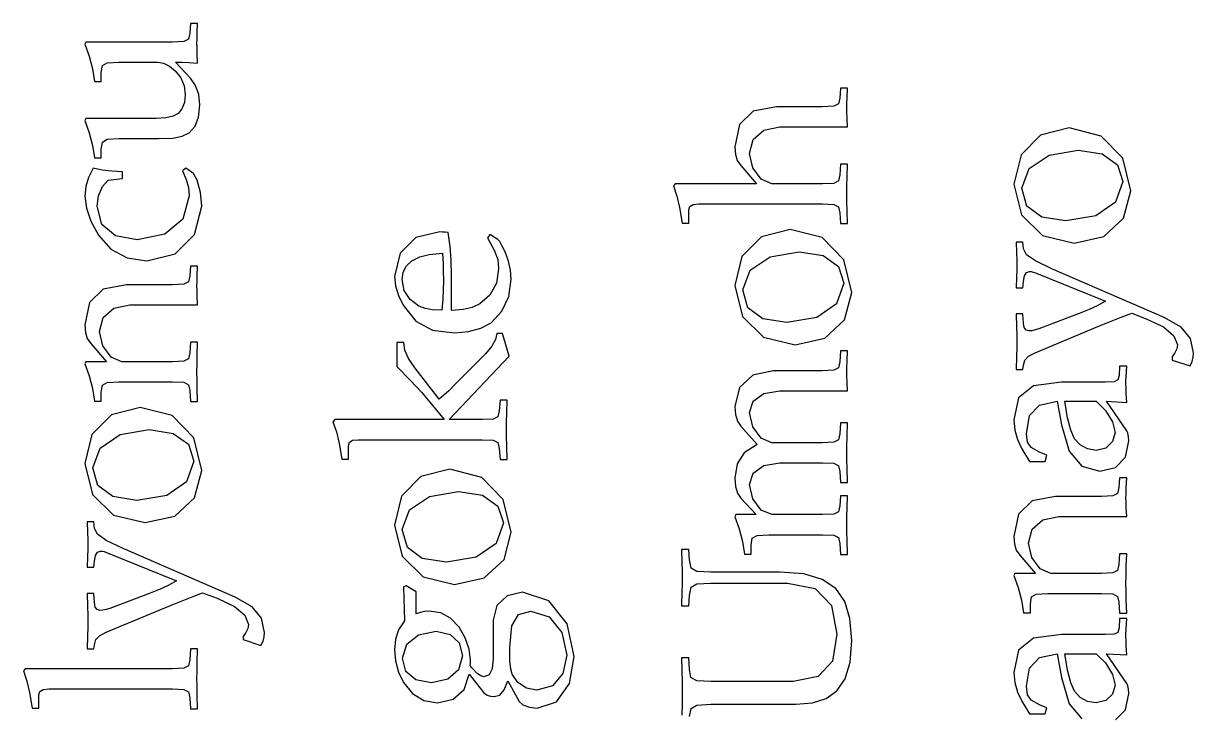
# Model space of a CAD drawing. Header units: metres. Extents: x -108.8 to -17.6, y -35.7 to 35.8.
# Drawn here: x -58.44 to -17.64, y 11.73 to 35.83 of the extents above; entities that cross this region are included whole.
import ezdxf

# ---------------------------------------------------------------- set-up
doc = ezdxf.new("R2010")
doc.units = ezdxf.units.M

msp = doc.modelspace()

# ---------------------------------------------------------------- linework, layer by layer
for p, q in [((-52.6156, 35.8312), (-52.6407, 35.4895)), ((-52.3656, 35.8312), (-52.6156, 35.8312)), ((-52.3795, 35.4945), (-52.3656, 35.8312)), ((-56.2656, 35.1812), (-56.299, 35.1062)), ((-56.299, 35.1062), (-56.1437, 34.684)), ((-53.2406, 35.1812), (-56.2656, 35.1812)), ((-52.8499, 35.1963), (-53.2406, 35.1812)), ((-52.6869, 35.28), (-52.8499, 35.1963)), ((-52.6407, 35.4895), (-52.6869, 35.28)), ((-52.3906, 35.1395), (-52.3878, 35.2818)), ((-52.3878, 34.9954), (-52.3906, 35.1395)), ((-52.3878, 35.2818), (-52.3795, 35.4945)), ((-56.1437, 34.684), (-56.0292, 34.2451)), ((-52.3795, 34.7864), (-52.3878, 34.9954)), ((-52.3656, 34.4479), (-52.3795, 34.7864)), ((-55.724, 34.1145), (-55.6885, 34.3596)), ((-55.6885, 34.3596), (-55.5233, 34.4584)), ((-55.5233, 34.4584), (-55.1156, 34.4812)), ((-55.1156, 34.4812), (-53.7573, 34.4812)), ((-53.7573, 34.4812), (-53.5607, 34.4438)), ((-53.5607, 34.4438), (-53.3511, 34.338)), ((-53.3511, 34.338), (-53.149, 34.1729)), ((-52.6156, 33.9229), (-53.1323, 34.4812)), ((-53.1323, 34.4812), (-52.9039, 34.4781)), ((-52.9039, 34.4781), (-52.6718, 34.4676)), ((-52.6718, 34.4676), (-52.3656, 34.4479)), ((-56.0292, 34.2451), (-55.9573, 33.8062)), ((-55.724, 33.8062), (-55.724, 34.1145)), ((-53.149, 34.1729), (-52.9545, 33.9275)), ((-52.9545, 33.9275), (-52.8379, 33.6543)), ((-52.4388, 33.6624), (-52.6156, 33.9229)), ((-55.9573, 33.8062), (-55.724, 33.8062)), ((-52.8379, 33.6543), (-52.799, 33.3479)), ((-52.3286, 33.35), (-52.4388, 33.6624)), ((-29.9525, 33.5713), (-29.9775, 33.2296)), ((-29.7025, 33.5713), (-29.9525, 33.5713)), ((-29.7164, 33.2346), (-29.7025, 33.5713)), ((-52.8286, 33.0772), (-52.9138, 32.8546)), ((-52.799, 33.3479), (-52.8286, 33.0772)), ((-52.2906, 32.9895), (-52.3286, 33.35)), ((-29.9775, 33.2296), (-30.0238, 33.0219)), ((-29.7247, 33.0219), (-29.7164, 33.2346)), ((-53.049, 32.6895), (-53.2233, 32.5923)), ((-52.9138, 32.8546), (-53.049, 32.6895)), ((-52.3323, 32.5664), (-52.2906, 32.9895)), ((-32.9951, 32.7679), (-33.4766, 32.3052)), ((-32.1858, 32.9213), (-32.9951, 32.7679)), ((-30.5775, 32.9213), (-32.1858, 32.9213)), ((-30.1868, 32.9401), (-30.5775, 32.9213)), ((-30.0238, 33.0219), (-30.1868, 32.9401)), ((-29.7275, 32.8796), (-29.7247, 33.0219)), ((-29.7247, 32.7312), (-29.7275, 32.8796)), ((-29.7164, 32.5309), (-29.7247, 32.7312)), ((-56.2656, 32.5145), (-56.299, 32.4395)), ((-56.299, 32.4395), (-56.1437, 32.0173)), ((-53.8073, 32.5145), (-56.2656, 32.5145)), ((-53.4774, 32.534), (-53.8073, 32.5145)), ((-53.2233, 32.5923), (-53.4774, 32.534)), ((-52.6656, 32.0145), (-52.4573, 32.2432)), ((-52.4573, 32.2432), (-52.3323, 32.5664)), ((-33.4766, 32.3052), (-33.6358, 31.5296)), ((-29.7025, 32.2213), (-29.7164, 32.5309)), ((-56.1437, 32.0173), (-56.0292, 31.5784)), ((-53.7156, 31.8145), (-53.2304, 31.833)), ((-53.2304, 31.833), (-52.9008, 31.896)), ((-52.9008, 31.896), (-52.6656, 32.0145)), ((-32.9957, 31.7842), (-32.6287, 32.1055)), ((-32.6287, 32.1055), (-32.0692, 32.2213)), ((-32.0692, 32.2213), (-29.7025, 32.2213)), ((-22.9781, 31.9346), (-23.6571, 31.2455)), ((-21.9731, 32.1887), (-22.9781, 31.9346)), ((-20.8623, 31.9035), (-21.9731, 32.1887)), ((-20.1089, 31.1294), (-20.8623, 31.9035)), ((-56.0292, 31.5784), (-55.9573, 31.1395)), ((-55.724, 31.4479), (-55.6885, 31.6929)), ((-55.724, 31.1395), (-55.724, 31.4479)), ((-55.6885, 31.6929), (-55.5233, 31.7917)), ((-55.5233, 31.7917), (-55.1156, 31.8145)), ((-55.1156, 31.8145), (-53.7156, 31.8145)), ((-33.6358, 31.5296), (-33.617, 31.2608)), ((-33.1275, 31.2963), (-32.9957, 31.7842)), ((-55.9573, 31.1395), (-55.724, 31.1395)), ((-33.617, 31.2608), (-33.5519, 31.0512)), ((-33.5519, 31.0512), (-33.4275, 30.8713)), ((-33.0077, 30.796), (-33.1275, 31.2963)), ((-23.6571, 31.2455), (-23.9064, 30.2303)), ((-23.3734, 30.7704), (-22.6784, 31.2402)), ((-22.6784, 31.2402), (-21.6648, 31.4137)), ((-21.6648, 31.4137), (-20.8312, 31.2803)), ((-20.8312, 31.2803), (-20.2957, 30.9026)), ((-19.8314, 29.9886), (-20.1089, 31.1294)), ((-56.0073, 30.7772), (-56.1718, 30.4544)), ((-55.6934, 30.7136), (-56.0073, 30.7772)), ((-55.3517, 30.6741), (-55.6934, 30.7136)), ((-54.9823, 30.6606), (-55.3517, 30.6741)), ((-54.9823, 30.4272), (-54.9823, 30.6606)), ((-52.774, 30.7772), (-52.899, 30.6939)), ((-52.899, 30.6939), (-52.7622, 30.393)), ((-52.5073, 30.6022), (-52.774, 30.7772)), ((-52.3783, 30.3655), (-52.5073, 30.6022)), ((-33.4275, 30.8713), (-32.8775, 30.238)), ((-32.7139, 30.3994), (-33.0077, 30.796)), ((-29.9525, 30.9213), (-29.9775, 30.5463)), ((-29.7025, 30.9213), (-29.9525, 30.9213)), ((-29.7164, 30.4756), (-29.7025, 30.9213)), ((-23.6315, 30.0803), (-23.3734, 30.7704)), ((-20.2957, 30.9026), (-20.1065, 30.3137)), ((-56.1718, 30.4544), (-56.2678, 30.1389)), ((-55.6841, 30.1479), (-55.4906, 30.3689)), ((-55.4906, 30.3689), (-54.9823, 30.4272)), ((-52.7622, 30.393), (-52.6829, 30.1087)), ((-52.2696, 29.9306), (-52.3783, 30.3655)), ((-35.7108, 30.238), (-35.7775, 30.163)), ((-32.8775, 30.238), (-35.7108, 30.238)), ((-32.3442, 30.238), (-32.7139, 30.3994)), ((-30.5775, 30.238), (-32.3442, 30.238)), ((-30.1868, 30.2531), (-30.5775, 30.238)), ((-30.0238, 30.3367), (-30.1868, 30.2531)), ((-29.9775, 30.5463), (-30.0238, 30.3367)), ((-29.7247, 30.1559), (-29.7164, 30.4756)), ((-23.9064, 30.2303), (-23.6379, 29.1559)), ((-20.1065, 30.3137), (-20.3577, 29.5964)), ((-56.2678, 30.1389), (-56.299, 29.8106)), ((-56.299, 29.8106), (-56.2462, 29.3859)), ((-55.8656, 29.4522), (-55.8166, 29.8232)), ((-55.8166, 29.8232), (-55.6841, 30.1479)), ((-52.6573, 29.8189), (-52.8838, 29.0102)), ((-52.6829, 30.1087), (-52.6573, 29.8189)), ((-52.224, 29.4606), (-52.2696, 29.9306)), ((-35.7775, 30.163), (-35.6568, 29.8092)), ((-35.6568, 29.8092), (-35.5621, 29.4111)), ((-29.7275, 29.888), (-29.7247, 30.1559)), ((-29.7247, 29.6201), (-29.7275, 29.888)), ((-23.454, 29.4606), (-23.6315, 30.0803)), ((-20.0824, 29.0362), (-19.8314, 29.9886)), ((-56.2462, 29.3859), (-56.0878, 28.9297)), ((-55.703, 28.8164), (-55.8656, 29.4522)), ((-52.4709, 28.4658), (-52.224, 29.4606)), ((-35.5621, 29.4111), (-35.4692, 28.8629)), ((-35.2358, 29.3296), (-35.2028, 29.4503)), ((-35.2028, 29.4503), (-35.0939, 29.5173)), ((-35.0939, 29.5173), (-34.8941, 29.5379)), ((-34.8941, 29.5379), (-30.5775, 29.5379)), ((-30.5775, 29.5379), (-30.1868, 29.5191)), ((-30.1868, 29.5191), (-30.0238, 29.4373)), ((-30.0238, 29.4373), (-29.9775, 29.2296)), ((-29.7164, 29.3003), (-29.7247, 29.6201)), ((-22.9339, 29.0779), (-23.454, 29.4606)), ((-20.3577, 29.5964), (-21.0497, 29.1198)), ((-52.8838, 29.0102), (-53.5141, 28.4775)), ((-35.2358, 28.8629), (-35.2358, 29.3296)), ((-29.9775, 29.2296), (-29.9525, 28.8546)), ((-29.7025, 28.8546), (-29.7164, 29.3003)), ((-23.6379, 29.1559), (-22.9027, 28.4352)), ((-22.0898, 28.947), (-22.9339, 29.0779)), ((-21.0497, 29.1198), (-22.0898, 28.947)), ((-20.7722, 28.4022), (-20.0824, 29.0362)), ((-56.0878, 28.9297), (-55.8239, 28.4439)), ((-55.231, 28.4214), (-55.703, 28.8164)), ((-35.4692, 28.8629), (-35.2358, 28.8629)), ((-31.7025, 28.6446), (-32.7074, 28.3906)), ((-30.5917, 28.3594), (-31.7025, 28.6446)), ((-29.9525, 28.8546), (-29.7025, 28.8546)), ((-55.8239, 28.4439), (-55.3894, 27.9535)), ((-54.4739, 28.2855), (-55.231, 28.4214)), ((-53.5141, 28.4775), (-54.4739, 28.2855)), ((-53.1437, 27.797), (-52.4709, 28.4658)), ((-44.7595, 28.3636), (-45.3089, 27.8226)), ((-43.9231, 28.5584), (-44.7595, 28.3636)), ((-43.829, 28.5559), (-43.9231, 28.5584)), ((-43.7367, 28.5497), (-43.829, 28.5559)), ((-43.6315, 28.5417), (-43.7367, 28.5497)), ((-43.5642, 28.0507), (-43.6315, 28.5417)), ((-42.1814, 28.4667), (-42.2648, 28.3584)), ((-42.2648, 28.3584), (-42.0225, 27.9238)), ((-41.8981, 28.3001), (-42.1814, 28.4667)), ((-41.8315, 28.2211), (-41.8981, 28.3001)), ((-41.7426, 28.068), (-41.8315, 28.2211)), ((-32.7074, 28.3906), (-33.3864, 27.7014)), ((-29.8383, 27.5854), (-30.5917, 28.3594)), ((-23.5898, 28.1988), (-23.8231, 28.1988)), ((-23.8231, 28.1988), (-23.8092, 27.8269)), ((-23.5731, 27.9654), (-23.5898, 28.1988)), ((-22.9027, 28.4352), (-21.8064, 28.172)), ((-21.8064, 28.172), (-20.7722, 28.4022)), ((-55.3894, 27.9535), (-54.8252, 27.6538)), ((-54.1407, 27.5522), (-53.1437, 27.797)), ((-45.3089, 27.8226), (-45.5065, 27)), ((-44.6213, 27.6951), (-44.2888, 27.7772)), ((-44.2888, 27.7772), (-43.8231, 27.8167)), ((-43.8231, 27.8167), (-43.8092, 27.4544)), ((-43.5265, 27.5744), (-43.5642, 28.0507)), ((-42.0225, 27.9238), (-41.9043, 27.5985)), ((-41.6481, 27.8667), (-41.7426, 28.068)), ((-41.5253, 27.5368), (-41.6481, 27.8667)), ((-32.4078, 27.6962), (-31.3942, 27.8696)), ((-31.3942, 27.8696), (-30.5605, 27.7363)), ((-23.8092, 27.8269), (-23.8009, 27.579)), ((-23.4691, 27.7654), (-23.5731, 27.9654)), ((-23.1577, 27.5488), (-23.4691, 27.7654)), ((-54.8252, 27.6538), (-54.1407, 27.5522)), ((-52.6156, 27.366), (-52.6407, 27.0242)), ((-52.3656, 27.366), (-52.6156, 27.366)), ((-52.3795, 27.0292), (-52.3656, 27.366)), ((-45.195, 27.1612), (-45.0845, 27.3779)), ((-45.0845, 27.3779), (-44.8981, 27.5501)), ((-44.8981, 27.5501), (-44.6213, 27.6951)), ((-43.8092, 27.4544), (-43.8009, 27.168)), ((-43.5148, 27.0334), (-43.5265, 27.5744)), ((-41.9043, 27.5985), (-41.8731, 27.275)), ((-41.4543, 27.2216), (-41.5253, 27.5368)), ((-33.3864, 27.7014), (-33.6358, 26.6863)), ((-33.1028, 27.2264), (-32.4078, 27.6962)), ((-30.5605, 27.7363), (-30.0251, 27.3585)), ((-30.0251, 27.3585), (-29.8359, 26.7696)), ((-29.5608, 26.4446), (-29.8383, 27.5854)), ((-23.8009, 27.579), (-23.7981, 27.4071)), ((-23.7981, 27.4071), (-23.8009, 27.2352)), ((-22.5648, 27.2654), (-23.1577, 27.5488)), ((-52.6407, 27.0242), (-52.6869, 26.8165)), ((-52.3878, 26.8165), (-52.3795, 27.0292)), ((-45.5065, 27), (-45.4709, 26.6834)), ((-45.2315, 26.9), (-45.195, 27.1612)), ((-43.8009, 27.168), (-43.7981, 26.8834)), ((-43.5148, 25.8167), (-43.5148, 27.0334)), ((-41.8731, 27.275), (-41.9509, 26.7686)), ((-41.4314, 26.9084), (-41.4543, 27.2216)), ((-33.3608, 26.5363), (-33.1028, 27.2264)), ((-23.8092, 26.9874), (-23.8231, 26.6154)), ((-23.8009, 27.2352), (-23.8092, 26.9874)), ((-23.5731, 26.8321), (-23.5376, 27.0266)), ((-23.5376, 27.0266), (-23.4669, 27.1432)), ((-23.4669, 27.1432), (-23.3648, 27.1821)), ((-23.3648, 27.1821), (-23.3012, 27.1765)), ((-23.3012, 27.1765), (-23.2284, 27.1599)), ((-23.2284, 27.1599), (-23.1481, 27.1321)), ((-23.1481, 27.1321), (-20.7148, 26.1404)), ((-18.6648, 25.5738), (-22.5648, 27.2654)), ((-55.6582, 26.5625), (-56.1397, 26.0999)), ((-54.8489, 26.7159), (-55.6582, 26.5625)), ((-53.2406, 26.7159), (-54.8489, 26.7159)), ((-52.8499, 26.7347), (-53.2406, 26.7159)), ((-52.6869, 26.8165), (-52.8499, 26.7347)), ((-52.3906, 26.6743), (-52.3878, 26.8165)), ((-52.3878, 26.5258), (-52.3906, 26.6743)), ((-52.3795, 26.3255), (-52.3878, 26.5258)), ((-45.4709, 26.6834), (-45.3669, 26.3445)), ((-45.1599, 26.5213), (-45.2315, 26.9)), ((-44.9586, 26.2038), (-45.1599, 26.5213)), ((-43.8018, 26.5371), (-43.8167, 26.2186)), ((-43.7981, 26.8834), (-43.8018, 26.5371)), ((-41.9509, 26.7686), (-42.1731, 26.351)), ((-41.5148, 26.3078), (-41.4314, 26.9084)), ((-33.6358, 26.6863), (-33.3673, 25.6119)), ((-33.1834, 25.9165), (-33.3608, 26.5363)), ((-29.8359, 26.7696), (-30.0871, 26.0523)), ((-23.8231, 26.6154), (-23.5898, 26.6154)), ((-23.5898, 26.6154), (-23.5731, 26.8321)), ((-52.3656, 26.0159), (-52.3795, 26.3255)), ((-45.3669, 26.3445), (-45.1981, 26)), ((-44.6481, 25.9751), (-44.9586, 26.2038)), ((-43.8167, 26.2186), (-43.8481, 25.8334)), ((-42.1731, 26.351), (-42.5231, 26.0501)), ((-41.7537, 25.7923), (-41.5148, 26.3078)), ((-29.8118, 25.4921), (-29.5608, 26.4446)), ((-20.7148, 26.1404), (-21.0024, 25.9821)), ((-56.1397, 26.0999), (-56.299, 25.3243)), ((-55.6588, 25.5789), (-55.2919, 25.9001)), ((-55.2919, 25.9001), (-54.7323, 26.0159)), ((-54.7323, 26.0159), (-52.3656, 26.0159)), ((-45.1981, 26), (-44.7524, 25.4479)), ((-44.4277, 25.8902), (-44.6481, 25.9751)), ((-44.1796, 25.8461), (-44.4277, 25.8902)), ((-43.8481, 25.8334), (-44.1796, 25.8461)), ((-43.1021, 25.8495), (-43.5148, 25.8167)), ((-42.7913, 25.9229), (-43.1021, 25.8495)), ((-42.5231, 26.0501), (-42.7913, 25.9229)), ((-42.1315, 25.3917), (-41.7537, 25.7923)), ((-32.6633, 25.5338), (-33.1834, 25.9165)), ((-30.0871, 26.0523), (-30.7791, 25.5758)), ((-21.6314, 25.7154), (-23.0315, 25.1821)), ((-21.2827, 25.8515), (-21.6314, 25.7154)), ((-21.0024, 25.9821), (-21.2827, 25.8515)), ((-20.1642, 25.588), (-19.7981, 25.7238)), ((-19.7981, 25.7238), (-19.2898, 25.5321)), ((-56.299, 25.3243), (-56.2801, 25.0554)), ((-55.7906, 25.0909), (-55.6588, 25.5789)), ((-44.7524, 25.4479), (-44.1771, 25.1383)), ((-42.4901, 25.201), (-42.1315, 25.3917)), ((-33.3673, 25.6119), (-32.6321, 24.8912)), ((-31.8192, 25.4029), (-32.6633, 25.5338)), ((-30.7791, 25.5758), (-31.8192, 25.4029)), ((-30.5016, 24.8582), (-29.8118, 25.4921)), ((-23.5898, 25.6988), (-23.8231, 25.6988)), ((-23.8231, 25.6988), (-23.8092, 25.2463)), ((-23.5731, 25.3821), (-23.5898, 25.6988)), ((-23.5456, 25.2293), (-23.5731, 25.3821)), ((-20.9815, 25.2571), (-20.5154, 25.4485)), ((-20.5154, 25.4485), (-20.1642, 25.588)), ((-19.2898, 25.5321), (-18.6919, 25.2485)), ((-18.0768, 25.2374), (-18.6648, 25.5738)), ((-56.2801, 25.0554), (-56.215, 24.8458)), ((-55.6709, 24.5906), (-55.7906, 25.0909)), ((-44.1771, 25.1383), (-43.4148, 25.0417)), ((-43.4148, 25.0417), (-42.9228, 25.0824)), ((-42.9228, 25.0824), (-42.4901, 25.201)), ((-41.9315, 25.0218), (-41.9778, 24.8085)), ((-41.7398, 25.0218), (-41.9315, 25.0218)), ((-41.4981, 24.2218), (-41.7398, 25.0218)), ((-32.6321, 24.8912), (-31.5358, 24.6279)), ((-23.8092, 25.2463), (-23.8009, 24.9457)), ((-23.8009, 24.9457), (-23.7981, 24.7321)), ((-23.4811, 25.1377), (-23.5456, 25.2293)), ((-23.3814, 25.1071), (-23.4811, 25.1377)), ((-23.2759, 25.1154), (-23.3814, 25.1071)), ((-23.1592, 25.1404), (-23.2759, 25.1154)), ((-23.1648, 24.3488), (-20.9815, 25.2571)), ((-23.0315, 25.1821), (-23.1592, 25.1404)), ((-18.6919, 25.2485), (-18.3237, 24.9407)), ((-18.3237, 24.9407), (-18.1981, 24.6237)), ((-17.7444, 24.838), (-18.0768, 25.2374)), ((-56.215, 24.8458), (-56.0906, 24.6659)), ((-56.0906, 24.6659), (-55.5406, 24.0326)), ((-55.377, 24.194), (-55.6709, 24.5906)), ((-52.6156, 24.7159), (-52.6407, 24.3409)), ((-52.3656, 24.7159), (-52.6156, 24.7159)), ((-52.3795, 24.2702), (-52.3656, 24.7159)), ((-45.1731, 24.7051), (-45.4231, 24.7051)), ((-45.4231, 24.7051), (-45.4231, 23.8718)), ((-45.1382, 24.4311), (-45.1731, 24.7051)), ((-42.113, 24.5712), (-42.3315, 24.3134)), ((-41.9778, 24.8085), (-42.113, 24.5712)), ((-31.5358, 24.6279), (-30.5016, 24.8582)), ((-23.8009, 24.5204), (-23.8092, 24.2216)), ((-23.7981, 24.7321), (-23.8009, 24.5204)), ((-18.2219, 24.4839), (-18.2882, 24.3386)), ((-18.1981, 24.6237), (-18.2219, 24.4839)), ((-17.6398, 24.3404), (-17.7444, 24.838)), ((-55.0073, 24.0326), (-55.377, 24.194)), ((-52.6869, 24.1314), (-52.8499, 24.0477)), ((-52.6407, 24.3409), (-52.6869, 24.1314)), ((-52.3878, 23.9505), (-52.3795, 24.2702)), ((-45.0163, 24.1514), (-45.1382, 24.4311)), ((-44.7815, 23.8051), (-45.0163, 24.1514)), ((-43.5981, 22.0135), (-41.4981, 24.2218)), ((-42.3315, 24.3134), (-43.3731, 23.2634)), ((-29.9525, 24.4171), (-29.9775, 24.0254)), ((-29.7025, 24.4171), (-29.9525, 24.4171)), ((-29.7164, 24.0489), (-29.7025, 24.4171)), ((-23.8092, 24.2216), (-23.8231, 23.7654)), ((-23.5731, 23.9154), (-23.5247, 24.0926)), ((-23.5247, 24.0926), (-23.3966, 24.2272)), ((-23.3966, 24.2272), (-23.1648, 24.3488)), ((-18.2882, 24.3386), (-18.3898, 24.1988)), ((-18.3898, 24.1988), (-18.3898, 24.0904)), ((-18.3898, 24.0904), (-17.7648, 23.8904)), ((-17.6916, 24.0423), (-17.6518, 24.1886)), ((-17.6518, 24.1886), (-17.6398, 24.3404)), ((-56.2656, 24.0326), (-56.299, 23.9576)), ((-56.299, 23.9576), (-56.1437, 23.5354)), ((-55.5406, 24.0326), (-56.2656, 24.0326)), ((-53.2406, 24.0326), (-55.0073, 24.0326)), ((-52.8499, 24.0477), (-53.2406, 24.0326)), ((-52.3906, 23.6826), (-52.3878, 23.9505)), ((-52.3878, 23.4147), (-52.3906, 23.6826)), ((-45.4231, 23.8718), (-44.9432, 23.3829)), ((-43.9398, 22.7302), (-44.7815, 23.8051)), ((-32.2942, 23.7171), (-33.0087, 23.5634)), ((-30.5775, 23.7171), (-32.2942, 23.7171)), ((-30.1849, 23.7359), (-30.5775, 23.7171)), ((-30.0257, 23.8177), (-30.1849, 23.7359)), ((-29.9775, 24.0254), (-30.0257, 23.8177)), ((-29.7275, 23.6754), (-29.7247, 23.8214)), ((-29.7247, 23.5251), (-29.7275, 23.6754)), ((-29.7247, 23.8214), (-29.7164, 24.0489)), ((-23.8231, 23.7654), (-23.5898, 23.7654)), ((-23.5898, 23.7654), (-23.5731, 23.9154)), ((-20.2231, 23.8795), (-20.2398, 23.5544)), ((-19.9731, 23.8795), (-20.2231, 23.8795)), ((-19.9932, 23.4881), (-19.9814, 23.7045)), ((-19.9814, 23.7045), (-19.9731, 23.8795)), ((-17.7648, 23.8904), (-17.6916, 24.0423)), ((-56.1437, 23.5354), (-56.0292, 23.0965)), ((-55.6885, 23.211), (-55.5233, 23.3097)), ((-55.5233, 23.3097), (-55.1156, 23.3326)), ((-55.1156, 23.3326), (-53.2406, 23.3326)), ((-53.2406, 23.3326), (-52.8499, 23.3156)), ((-52.8499, 23.3156), (-52.6869, 23.2301)), ((-52.3795, 23.0949), (-52.3878, 23.4147)), ((-44.9432, 23.3829), (-44.5614, 22.9718)), ((-43.3731, 23.2634), (-43.6126, 23.0233)), ((-33.0087, 23.5634), (-33.4713, 23.1319)), ((-29.7164, 23.3229), (-29.7247, 23.5251)), ((-29.7025, 23.0171), (-29.7164, 23.3229)), ((-22.2481, 23.3211), (-23.2188, 23.1946)), ((-20.7231, 23.3211), (-22.2481, 23.3211)), ((-20.4108, 23.3372), (-20.7231, 23.3211)), ((-20.2799, 23.3995), (-20.4108, 23.3372)), ((-20.2398, 23.5544), (-20.2799, 23.3995)), ((-19.9981, 23.2628), (-19.9975, 23.3625)), ((-19.9953, 23.1331), (-19.9981, 23.2628)), ((-19.9975, 23.3625), (-19.9932, 23.4881)), ((-56.0292, 23.0965), (-55.9573, 22.6576)), ((-55.724, 22.9659), (-55.6885, 23.211)), ((-55.724, 22.6576), (-55.724, 22.9659)), ((-52.6869, 23.2301), (-52.6407, 23.0242)), ((-52.6407, 23.0242), (-52.6156, 22.6492)), ((-52.3656, 22.6492), (-52.3795, 23.0949)), ((-44.5614, 22.9718), (-44.2648, 22.6218)), ((-43.7836, 22.8647), (-43.9398, 22.7302)), ((-43.6126, 23.0233), (-43.7836, 22.8647)), ((-33.4713, 23.1319), (-33.6358, 22.4671)), ((-32.9939, 22.6553), (-32.625, 22.9205)), ((-32.625, 22.9205), (-32.0692, 23.0171)), ((-32.0692, 23.0171), (-29.7025, 23.0171)), ((-23.2188, 23.1946), (-23.7469, 22.7754)), ((-19.987, 22.9369), (-19.9953, 23.1331)), ((-19.9731, 22.6128), (-19.987, 22.9369)), ((-55.9573, 22.6576), (-55.724, 22.6576)), ((-52.6156, 22.6492), (-52.3656, 22.6492)), ((-44.2648, 22.6218), (-43.7731, 22.0135)), ((-41.8231, 22.6885), (-41.8481, 22.3218)), ((-41.5731, 22.6885), (-41.8231, 22.6885)), ((-41.587, 22.2341), (-41.5731, 22.6885)), ((-33.6358, 22.4671), (-33.6133, 22.1899)), ((-33.1275, 22.2587), (-32.9939, 22.6553)), ((-23.7469, 22.7754), (-23.9064, 22.0045)), ((-23.3568, 22.1575), (-23.0117, 22.5236)), ((-23.0117, 22.5236), (-22.3981, 22.6544)), ((-22.3981, 22.6544), (-22.2481, 21.8295)), ((-22.0321, 22.0819), (-22.1315, 22.6544)), ((-22.1315, 22.6544), (-21.0314, 22.6544)), ((-21.0314, 22.6544), (-20.7089, 22.3362)), ((-19.9648, 21.6211), (-20.6815, 22.6544)), ((-20.6815, 22.6544), (-19.9731, 22.6128)), ((-55.3706, 22.1852), (-56.0496, 21.496)), ((-54.3656, 22.4393), (-55.3706, 22.1852)), ((-53.2548, 22.1541), (-54.3656, 22.4393)), ((-52.5014, 21.38), (-53.2548, 22.1541)), ((-41.8944, 22.1122), (-42.0574, 22.0286)), ((-41.8481, 22.3218), (-41.8944, 22.1122)), ((-41.5954, 21.9206), (-41.587, 22.2341)), ((-33.6133, 22.1899), (-33.5445, 21.9609)), ((-33.0077, 21.7643), (-33.1275, 22.2587)), ((-23.4648, 21.5211), (-23.3568, 22.1575)), ((-21.9197, 21.6409), (-22.0321, 22.0819)), ((-20.7089, 22.3362), (-20.4679, 21.9365)), ((-55.0709, 21.4908), (-54.0573, 21.6642)), ((-54.0573, 21.6642), (-53.2237, 21.5309)), ((-47.5814, 22.0135), (-47.6481, 21.9385)), ((-47.6481, 21.9385), (-47.5274, 21.5848)), ((-43.7731, 22.0135), (-47.5814, 22.0135)), ((-42.4482, 22.0135), (-43.5981, 22.0135)), ((-42.0574, 22.0286), (-42.4482, 22.0135)), ((-41.5981, 21.6718), (-41.5954, 21.9206)), ((-41.5954, 21.4292), (-41.5981, 21.6718)), ((-33.5445, 21.9609), (-33.4275, 21.7838)), ((-33.4275, 21.7838), (-32.8608, 21.1504)), ((-32.7139, 21.3698), (-33.0077, 21.7643)), ((-29.9525, 21.9004), (-29.9775, 21.5171)), ((-29.7025, 21.9004), (-29.9525, 21.9004)), ((-29.7164, 21.4155), (-29.7025, 21.9004)), ((-23.9064, 22.0045), (-23.8756, 21.6505)), ((-23.8756, 21.6505), (-23.7818, 21.3168)), ((-22.2481, 21.8295), (-21.9728, 20.9088)), ((-21.7981, 21.3461), (-21.9197, 21.6409)), ((-20.4679, 21.9365), (-20.3731, 21.5628)), ((-56.0496, 21.496), (-56.299, 20.4809)), ((-55.7659, 21.021), (-55.0709, 21.4908)), ((-53.2237, 21.5309), (-52.6882, 21.1531)), ((-52.224, 20.2392), (-52.5014, 21.38)), ((-47.5274, 21.5848), (-47.4327, 21.1866)), ((-47.1065, 21.1051), (-47.0734, 21.2258)), ((-47.0734, 21.2258), (-46.9645, 21.2928)), ((-46.9645, 21.2928), (-46.7648, 21.3134)), ((-46.7648, 21.3134), (-42.4482, 21.3134)), ((-42.4482, 21.3134), (-42.0574, 21.2947)), ((-42.0574, 21.2947), (-41.8944, 21.2129)), ((-41.587, 21.1033), (-41.5954, 21.4292)), ((-32.3442, 21.2087), (-32.7139, 21.3698)), ((-30.1849, 21.2276), (-30.5775, 21.2087)), ((-30.0257, 21.3094), (-30.1849, 21.2276)), ((-29.9775, 21.5171), (-30.0257, 21.3094)), ((-29.7247, 21.0936), (-29.7164, 21.4155)), ((-23.7818, 21.3168), (-23.6231, 20.9961)), ((-23.4352, 21.2233), (-23.4648, 21.5211)), ((-23.3055, 21.0384), (-23.4352, 21.2233)), ((-21.5997, 21.1328), (-21.7981, 21.3461)), ((-20.4645, 21.2489), (-20.704, 21.0239)), ((-20.3731, 21.5628), (-20.4645, 21.2489)), ((-20.0191, 20.7026), (-19.8981, 21.2711)), ((-19.929, 21.5396), (-19.9648, 21.6211)), ((-19.9061, 21.4193), (-19.929, 21.5396)), ((-19.8981, 21.2711), (-19.9061, 21.4193)), ((-56.024, 20.3309), (-55.7659, 21.021)), ((-52.6882, 21.1531), (-52.499, 20.5643)), ((-47.4327, 21.1866), (-47.3398, 20.6384)), ((-47.1065, 20.6384), (-47.1065, 21.1051)), ((-41.8944, 21.2129), (-41.8481, 21.0052)), ((-41.8481, 21.0052), (-41.8231, 20.6218)), ((-41.5731, 20.6218), (-41.587, 21.1033)), ((-33.3099, 20.8547), (-33.559, 20.4739)), ((-32.8608, 21.1504), (-33.3099, 20.8547)), ((-30.5775, 21.2087), (-32.3442, 21.2087)), ((-29.7275, 20.8587), (-29.7247, 21.0936)), ((-29.7247, 20.622), (-29.7275, 20.8587)), ((-23.6231, 20.9961), (-23.3564, 20.5544)), ((-23.0148, 20.8795), (-23.3055, 21.0384)), ((-22.7564, 20.7711), (-23.0148, 20.8795)), ((-21.9728, 20.9088), (-21.5401, 20.3862)), ((-21.3382, 20.9899), (-21.5997, 21.1328)), ((-21.0398, 20.9378), (-21.3382, 20.9899)), ((-20.704, 21.0239), (-21.0398, 20.9378)), ((-56.299, 20.4809), (-56.0304, 19.4065)), ((-52.499, 20.5643), (-52.7502, 19.847)), ((-47.3398, 20.6384), (-47.1065, 20.6384)), ((-41.8231, 20.6218), (-41.5731, 20.6218)), ((-33.559, 20.4739), (-33.6358, 19.9671)), ((-32.9939, 20.147), (-32.625, 20.4122)), ((-32.625, 20.4122), (-32.0692, 20.5088)), ((-32.0692, 20.5088), (-30.5775, 20.5088)), ((-30.5775, 20.5088), (-30.1868, 20.4918)), ((-30.1868, 20.4918), (-30.0238, 20.4063)), ((-30.0238, 20.4063), (-29.9775, 20.2004)), ((-29.7164, 20.2982), (-29.7247, 20.622)), ((-23.3564, 20.5544), (-22.8147, 20.5544)), ((-22.8147, 20.5544), (-22.7564, 20.7711)), ((-20.366, 20.3452), (-20.0191, 20.7026)), ((-55.8465, 19.7112), (-56.024, 20.3309)), ((-52.4749, 19.2868), (-52.224, 20.2392)), ((-44.5781, 20.0328), (-45.2571, 19.3436)), ((-43.5731, 20.2868), (-44.5781, 20.0328)), ((-42.4623, 20.0016), (-43.5731, 20.2868)), ((-41.7089, 19.2275), (-42.4623, 20.0016)), ((-33.1275, 19.7504), (-32.9939, 20.147)), ((-29.9775, 20.2004), (-29.9525, 19.8171)), ((-29.7025, 19.8171), (-29.7164, 20.2982)), ((-21.5401, 20.3862), (-20.9148, 20.2211)), ((-20.9148, 20.2211), (-20.366, 20.3452)), ((-55.3264, 19.3284), (-55.8465, 19.7112)), ((-52.7502, 19.847), (-53.4422, 19.3704)), ((-33.6358, 19.9671), (-33.6133, 19.6841)), ((-33.6133, 19.6841), (-33.5445, 19.4529)), ((-33.0077, 19.256), (-33.1275, 19.7504)), ((-29.9525, 19.8171), (-29.7025, 19.8171)), ((-20.2481, 19.6431), (-20.2944, 19.4354)), ((-20.2231, 19.9848), (-20.2481, 19.6431)), ((-19.9731, 19.9848), (-20.2231, 19.9848)), ((-19.9953, 19.4354), (-19.987, 19.6481)), ((-19.987, 19.6481), (-19.9731, 19.9848)), ((-56.0304, 19.4065), (-55.2952, 18.6858)), ((-54.4823, 19.1976), (-55.3264, 19.3284)), ((-53.4422, 19.3704), (-54.4823, 19.1976)), ((-53.1647, 18.6528), (-52.4749, 19.2868)), ((-45.2571, 19.3436), (-45.5065, 18.3285)), ((-44.9734, 18.8686), (-44.2784, 19.3383)), ((-44.2784, 19.3383), (-43.2648, 19.5118)), ((-43.2648, 19.5118), (-42.4312, 19.3785)), ((-42.4312, 19.3785), (-41.8957, 19.0007)), ((-41.4314, 18.0868), (-41.7089, 19.2275)), ((-33.5445, 19.4529), (-33.4275, 19.2754)), ((-33.4275, 19.2754), (-32.8942, 18.7004)), ((-32.7139, 18.8615), (-33.0077, 19.256)), ((-29.9525, 19.3587), (-29.9775, 19.0088)), ((-29.7025, 19.3587), (-29.9525, 19.3587)), ((-29.7164, 18.9331), (-29.7025, 19.3587)), ((-23.2657, 19.1814), (-23.7472, 18.7188)), ((-22.4564, 19.3348), (-23.2657, 19.1814)), ((-20.8481, 19.3348), (-22.4564, 19.3348)), ((-20.4574, 19.3536), (-20.8481, 19.3348)), ((-20.2944, 19.4354), (-20.4574, 19.3536)), ((-19.9981, 19.2932), (-19.9953, 19.4354)), ((-19.9953, 19.1447), (-19.9981, 19.2932)), ((-45.2315, 18.1785), (-44.9734, 18.8686)), ((-41.8957, 19.0007), (-41.7065, 18.4118)), ((-32.3442, 18.7004), (-32.7139, 18.8615)), ((-30.0238, 18.7992), (-30.1868, 18.7155)), ((-29.9775, 19.0088), (-30.0238, 18.7992)), ((-29.7247, 18.626), (-29.7164, 18.9331)), ((-19.987, 18.9444), (-19.9953, 19.1447)), ((-19.9731, 18.6348), (-19.987, 18.9444)), ((-55.9823, 18.4494), (-56.2156, 18.4494)), ((-56.2156, 18.4494), (-56.2017, 18.0774)), ((-55.9656, 18.216), (-55.9823, 18.4494)), ((-55.2952, 18.6858), (-54.199, 18.4225)), ((-54.199, 18.4225), (-53.1647, 18.6528)), ((-41.7065, 18.4118), (-41.9577, 17.6945)), ((-33.6025, 18.7004), (-33.6358, 18.6254)), ((-33.6358, 18.6254), (-33.4806, 18.2032)), ((-32.8942, 18.7004), (-33.6025, 18.7004)), ((-30.5775, 18.7004), (-32.3442, 18.7004)), ((-30.1868, 18.7155), (-30.5775, 18.7004)), ((-29.7275, 18.3671), (-29.7247, 18.626)), ((-29.7247, 18.1149), (-29.7275, 18.3671)), ((-23.7472, 18.7188), (-23.9064, 17.9432)), ((-23.2663, 18.1978), (-22.8993, 18.519)), ((-22.8993, 18.519), (-22.3398, 18.6348)), ((-22.3398, 18.6348), (-19.9731, 18.6348)), ((-56.2017, 18.0774), (-56.1934, 17.8296)), ((-55.8616, 18.016), (-55.9656, 18.216)), ((-55.5502, 17.7994), (-55.8616, 18.016)), ((-45.5065, 18.3285), (-45.2379, 17.2541)), ((-45.054, 17.5587), (-45.2315, 18.1785)), ((-41.6824, 17.1343), (-41.4314, 18.0868)), ((-33.4806, 18.2032), (-33.3661, 17.7643)), ((-33.0253, 17.8788), (-32.8602, 17.9776)), ((-32.8602, 17.9776), (-32.4525, 18.0004)), ((-32.4525, 18.0004), (-30.5775, 18.0004)), ((-30.5775, 18.0004), (-30.1868, 17.9816)), ((-30.1868, 17.9816), (-30.0238, 17.8998)), ((-29.7164, 17.7887), (-29.7247, 18.1149)), ((-23.3981, 17.7098), (-23.2663, 18.1978)), ((-56.1934, 17.8296), (-56.1906, 17.6577)), ((-56.1906, 17.6577), (-56.1934, 17.4858)), ((-54.9573, 17.516), (-55.5502, 17.7994)), ((-44.5339, 17.176), (-45.054, 17.5587)), ((-41.9577, 17.6945), (-42.6497, 17.218)), ((-33.3661, 17.7643), (-33.2941, 17.3254)), ((-33.0608, 17.6337), (-33.0253, 17.8788)), ((-33.0608, 17.3254), (-33.0608, 17.6337)), ((-30.0238, 17.8998), (-29.9775, 17.6921)), ((-29.9775, 17.6921), (-29.9525, 17.3087)), ((-29.7025, 17.3087), (-29.7164, 17.7887)), ((-23.9064, 17.9432), (-23.8876, 17.6743)), ((-23.8876, 17.6743), (-23.8225, 17.4647)), ((-23.2784, 17.2095), (-23.3981, 17.7098)), ((-56.2017, 17.2379), (-56.2156, 16.866)), ((-56.1934, 17.4858), (-56.2017, 17.2379)), ((-55.9656, 17.0827), (-55.9301, 17.2771)), ((-55.9301, 17.2771), (-55.8595, 17.3938)), ((-55.8595, 17.3938), (-55.7573, 17.4327)), ((-55.7573, 17.4327), (-55.6937, 17.4271)), ((-55.6937, 17.4271), (-55.6209, 17.4104)), ((-55.6209, 17.4104), (-55.5406, 17.3827)), ((-55.5406, 17.3827), (-53.1073, 16.391)), ((-51.0573, 15.8244), (-54.9573, 17.516)), ((-45.2379, 17.2541), (-44.5027, 16.5334)), ((-43.6898, 17.0451), (-44.5339, 17.176)), ((-42.6497, 17.218), (-43.6898, 17.0451)), ((-35.2442, 17.4864), (-35.4941, 17.4864)), ((-35.4941, 17.4864), (-35.4803, 17.0293)), ((-35.2192, 17.1198), (-35.2442, 17.4864)), ((-33.2941, 17.3254), (-33.0608, 17.3254)), ((-29.9525, 17.3087), (-29.7025, 17.3087)), ((-23.8225, 17.4647), (-23.6981, 17.2848)), ((-23.6981, 17.2848), (-23.1481, 16.6515)), ((-22.9845, 16.8129), (-23.2784, 17.2095)), ((-20.2231, 17.3348), (-20.2481, 16.9598)), ((-19.9731, 17.3348), (-20.2231, 17.3348)), ((-19.987, 16.8891), (-19.9731, 17.3348)), ((-56.2156, 16.866), (-55.9823, 16.866)), ((-55.9823, 16.866), (-55.9656, 17.0827)), ((-42.3722, 16.5004), (-41.6824, 17.1343)), ((-35.4803, 17.0293), (-35.472, 16.713)), ((-35.1599, 16.8373), (-35.2192, 17.1198)), ((-34.9562, 16.7216), (-35.1599, 16.8373)), ((-22.6148, 16.6515), (-22.9845, 16.8129)), ((-20.2944, 16.7502), (-20.4574, 16.6666)), ((-20.2481, 16.9598), (-20.2944, 16.7502)), ((-19.9953, 16.5694), (-19.987, 16.8891)), ((-53.1073, 16.391), (-53.3949, 16.2327)), ((-44.5027, 16.5334), (-43.4064, 16.2701)), ((-43.4064, 16.2701), (-42.3722, 16.5004)), ((-35.472, 16.713), (-35.4692, 16.4947)), ((-35.4692, 16.4947), (-35.472, 16.2919)), ((-34.4692, 16.6947), (-34.9562, 16.7216)), ((-32.0608, 16.6947), (-34.4692, 16.6947)), ((-31.2331, 16.6327), (-32.0608, 16.6947)), ((-30.5886, 16.4429), (-31.2331, 16.6327)), ((-30.1108, 16.1197), (-30.5886, 16.4429)), ((-23.8731, 16.6515), (-23.9064, 16.5765)), ((-23.9064, 16.5765), (-23.7512, 16.1542)), ((-23.1481, 16.6515), (-23.8731, 16.6515)), ((-20.8481, 16.6515), (-22.6148, 16.6515)), ((-20.4574, 16.6666), (-20.8481, 16.6515)), ((-19.9981, 16.3015), (-19.9953, 16.5694)), ((-55.9823, 15.9493), (-56.2156, 15.9493)), ((-56.2156, 15.9493), (-56.2017, 15.4969)), ((-55.9656, 15.6327), (-55.9823, 15.9493)), ((-54.024, 15.966), (-55.424, 15.4327)), ((-53.6752, 16.1021), (-54.024, 15.966)), ((-53.3949, 16.2327), (-53.6752, 16.1021)), ((-52.5567, 15.8386), (-52.1906, 15.9744)), ((-52.1906, 15.9744), (-51.6823, 15.7827)), ((-45.0898, 16.2155), (-45.1898, 16.1822)), ((-45.1898, 16.1822), (-45.1565, 14.9989)), ((-44.7481, 16.0072), (-45.0898, 16.2155)), ((-44.7481, 15.2405), (-44.7481, 16.0072)), ((-41.0398, 15.9989), (-41.5759, 15.8736)), ((-40.125, 15.6952), (-41.0398, 15.9989)), ((-35.4803, 15.9892), (-35.4941, 15.5197)), ((-35.472, 16.2919), (-35.4803, 15.9892)), ((-35.2192, 15.8864), (-35.1599, 16.1688)), ((-35.1599, 16.1688), (-34.9562, 16.2846)), ((-34.9562, 16.2846), (-34.4692, 16.3114)), ((-34.4692, 16.3114), (-31.8025, 16.3114)), ((-31.8025, 16.3114), (-30.833, 16.1197)), ((-30.833, 16.1197), (-30.2636, 15.5336)), ((-29.8016, 15.675), (-30.1108, 16.1197)), ((-23.7512, 16.1542), (-23.6367, 15.7153)), ((-23.296, 15.8299), (-23.1308, 15.9286)), ((-23.1308, 15.9286), (-22.7231, 15.9515)), ((-22.7231, 15.9515), (-20.8481, 15.9515)), ((-20.8481, 15.9515), (-20.4574, 15.9345)), ((-20.4574, 15.9345), (-20.2944, 15.849)), ((-19.9953, 16.0336), (-19.9981, 16.3015)), ((-19.987, 15.7138), (-19.9953, 16.0336)), ((-55.9381, 15.4799), (-55.9656, 15.6327)), ((-55.5573, 14.5993), (-53.374, 15.5077)), ((-53.374, 15.5077), (-52.9079, 15.6991)), ((-52.9079, 15.6991), (-52.5567, 15.8386)), ((-51.6823, 15.7827), (-51.0845, 15.499)), ((-50.4693, 15.4879), (-51.0573, 15.8244)), ((-41.9342, 15.5297), (-42.0648, 15.0155)), ((-41.5759, 15.8736), (-41.9342, 15.5297)), ((-39.4824, 14.8914), (-40.125, 15.6952)), ((-35.4941, 15.5197), (-35.2442, 15.5197)), ((-35.2442, 15.5197), (-35.2192, 15.8864)), ((-30.2636, 15.5336), (-30.0775, 14.5364)), ((-29.6201, 15.0784), (-29.8016, 15.675)), ((-23.6367, 15.7153), (-23.5647, 15.2765)), ((-23.3315, 15.5848), (-23.296, 15.8299)), ((-23.3315, 15.2765), (-23.3315, 15.5848)), ((-20.2944, 15.849), (-20.2481, 15.6431)), ((-20.2481, 15.6431), (-20.2231, 15.2681)), ((-19.9731, 15.2681), (-19.987, 15.7138)), ((-56.2017, 15.4969), (-56.1934, 15.1962)), ((-56.1934, 15.1962), (-56.1906, 14.9827)), ((-55.8736, 15.3882), (-55.9381, 15.4799)), ((-55.774, 15.3577), (-55.8736, 15.3882)), ((-55.6684, 15.366), (-55.774, 15.3577)), ((-55.5517, 15.391), (-55.6684, 15.366)), ((-55.424, 15.4327), (-55.5517, 15.391)), ((-51.0845, 15.499), (-50.7162, 15.1913)), ((-50.7162, 15.1913), (-50.5906, 14.8743)), ((-50.1369, 15.0886), (-50.4693, 15.4879)), ((-44.5944, 15.2939), (-44.7481, 15.2405)), ((-44.4518, 15.3232), (-44.5944, 15.2939)), ((-44.2981, 15.3322), (-44.4518, 15.3232)), ((-43.8907, 15.2708), (-44.2981, 15.3322)), ((-43.5444, 15.0853), (-43.8907, 15.2708)), ((-41.4117, 14.8208), (-41.179, 15.2214)), ((-41.179, 15.2214), (-40.7481, 15.3405)), ((-40.7481, 15.3405), (-40.1055, 15.1371)), ((-40.1055, 15.1371), (-39.6629, 14.5911)), ((-23.5647, 15.2765), (-23.3315, 15.2765)), ((-20.2231, 15.2681), (-19.9731, 15.2681)), ((-56.1934, 14.7709), (-56.2017, 14.4722)), ((-56.1906, 14.9827), (-56.1934, 14.7709)), ((-50.6144, 14.7345), (-50.6807, 14.5892)), ((-50.5906, 14.8743), (-50.6144, 14.7345)), ((-50.0323, 14.591), (-50.1369, 15.0886)), ((-45.3583, 14.689), (-45.4713, 14.3587)), ((-45.1565, 14.9989), (-45.3583, 14.689)), ((-43.2481, 14.7739), (-43.5444, 15.0853)), ((-43.037, 14.4056), (-43.2481, 14.7739)), ((-42.0648, 15.0155), (-42.0648, 13.6822)), ((-41.4815, 14.0738), (-41.4117, 14.8208)), ((-39.2398, 13.7488), (-39.4824, 14.8914)), ((-29.5608, 14.3114), (-29.6201, 15.0784)), ((-20.2398, 14.7491), (-20.2799, 14.5942)), ((-20.2231, 15.0741), (-20.2398, 14.7491)), ((-19.9731, 15.0741), (-20.2231, 15.0741)), ((-19.9932, 14.6827), (-19.9814, 14.8991)), ((-19.9814, 14.8991), (-19.9731, 15.0741)), ((-56.2017, 14.4722), (-56.2156, 14.016)), ((-55.9656, 14.166), (-55.9172, 14.3432)), ((-55.9172, 14.3432), (-55.7891, 14.4778)), ((-55.7891, 14.4778), (-55.5573, 14.5993)), ((-50.6807, 14.5892), (-50.7823, 14.4493)), ((-50.7823, 14.4493), (-50.7823, 14.341)), ((-50.7823, 14.341), (-50.1573, 14.141)), ((-50.1573, 14.141), (-50.0842, 14.2929)), ((-50.0842, 14.2929), (-50.0443, 14.4391)), ((-50.0443, 14.4391), (-50.0323, 14.591)), ((-45.4713, 14.3587), (-45.5065, 13.9822)), ((-45.0741, 14.1865), (-44.6638, 14.514)), ((-44.6638, 14.514), (-44.0481, 14.6322)), ((-44.0481, 14.6322), (-43.566, 14.5245)), ((-43.566, 14.5245), (-43.2469, 14.226)), ((-42.8981, 14.0115), (-43.037, 14.4056)), ((-39.6629, 14.5911), (-39.4981, 13.7989)), ((-30.0775, 14.5364), (-30.2358, 13.5916)), ((-29.6189, 13.5592), (-29.5608, 14.3114)), ((-23.2188, 14.3892), (-23.7469, 13.9701)), ((-22.2481, 14.5157), (-23.2188, 14.3892)), ((-20.7231, 14.5157), (-22.2481, 14.5157)), ((-20.4108, 14.5318), (-20.7231, 14.5157)), ((-20.2799, 14.5942), (-20.4108, 14.5318)), ((-19.9981, 14.4574), (-19.9975, 14.5571)), ((-19.9953, 14.3278), (-19.9981, 14.4574)), ((-19.9975, 14.5571), (-19.9932, 14.6827)), ((-19.987, 14.1315), (-19.9953, 14.3278)), ((-56.2156, 14.016), (-55.9823, 14.016)), ((-55.9823, 14.016), (-55.9656, 14.166)), ((-52.6156, 14.0177), (-52.6407, 13.6344)), ((-52.3656, 14.0177), (-52.6156, 14.0177)), ((-52.3795, 13.5366), (-52.3656, 14.0177)), ((-45.5065, 13.9822), (-45.4688, 13.6013)), ((-45.2231, 13.6905), (-45.0741, 14.1865)), ((-43.2469, 14.226), (-43.1315, 13.7738)), ((-42.8481, 13.6322), (-42.8981, 14.0115)), ((-41.4747, 13.6038), (-41.4815, 14.0738)), ((-23.7469, 13.9701), (-23.9064, 13.1991)), ((-19.9731, 13.8074), (-19.987, 14.1315)), ((-52.6407, 13.6344), (-52.6888, 13.4267)), ((-52.3878, 13.2128), (-52.3795, 13.5366)), ((-45.4688, 13.6013), (-45.3607, 13.213)), ((-45.104, 13.2294), (-45.2231, 13.6905)), ((-43.1315, 13.7738), (-43.2676, 13.2837)), ((-42.8648, 13.4322), (-42.8568, 13.5063)), ((-42.8568, 13.5063), (-42.8506, 13.5692)), ((-42.8506, 13.5692), (-42.8481, 13.6322)), ((-42.0648, 13.6822), (-42.0991, 13.3254)), ((-41.4494, 13.3078), (-41.4747, 13.6038)), ((-39.4981, 13.7989), (-39.6311, 13.1612)), ((-39.404, 12.8081), (-39.2398, 13.7488)), ((-35.2442, 13.7031), (-35.4941, 13.7031)), ((-35.4941, 13.7031), (-35.4803, 13.2577)), ((-35.2192, 13.303), (-35.2442, 13.7031)), ((-30.2358, 13.5916), (-30.733, 13.0506)), ((-29.7917, 12.9719), (-29.6189, 13.5592)), ((-23.3568, 13.3522), (-23.0117, 13.7182)), ((-23.0117, 13.7182), (-22.3981, 13.8491)), ((-22.3981, 13.8491), (-22.2481, 13.0241)), ((-22.0321, 13.2766), (-22.1315, 13.8491)), ((-22.1315, 13.8491), (-21.0314, 13.8491)), ((-21.0314, 13.8491), (-20.7089, 13.5309)), ((-20.7089, 13.5309), (-20.4679, 13.1312)), ((-19.9648, 12.8158), (-20.6815, 13.8491)), ((-20.6815, 13.8491), (-19.9731, 13.8074)), ((-58.3739, 13.3261), (-58.4406, 13.2511)), ((-58.4406, 13.2511), (-58.3199, 12.8974)), ((-53.2406, 13.3261), (-58.3739, 13.3261)), ((-52.848, 13.3449), (-53.2406, 13.3261)), ((-52.6888, 13.4267), (-52.848, 13.3449)), ((-52.3906, 12.9761), (-52.3878, 13.2128)), ((-45.3607, 13.213), (-45.1898, 12.8488)), ((-44.7589, 12.9405), (-45.104, 13.2294)), ((-43.2676, 13.2837), (-43.6426, 12.9584)), ((-43.0781, 12.6072), (-42.8981, 13.1405)), ((-42.8981, 13.1405), (-42.3898, 12.4822)), ((-42.8373, 13.4022), (-42.8648, 13.4322)), ((-42.8117, 13.3704), (-42.8373, 13.4022)), ((-42.7731, 13.3238), (-42.8117, 13.3704)), ((-42.6163, 13.16), (-42.7731, 13.3238)), ((-42.4966, 13.0739), (-42.6163, 13.16)), ((-42.3898, 13.0489), (-42.4966, 13.0739)), ((-42.2055, 13.1168), (-42.3898, 13.0489)), ((-42.0991, 13.3254), (-42.2055, 13.1168)), ((-41.3981, 13.1322), (-41.4494, 13.3078)), ((-41.196, 12.8414), (-41.3981, 13.1322)), ((-39.6311, 13.1612), (-39.9957, 12.7365)), ((-35.4803, 13.2577), (-35.472, 12.8734)), ((-35.1655, 13.0244), (-35.2192, 13.303)), ((-23.9064, 13.1991), (-23.8756, 12.8451)), ((-23.4648, 12.7158), (-23.3568, 13.3522)), ((-21.9197, 12.8355), (-22.0321, 13.2766)), ((-20.4679, 13.1312), (-20.3731, 12.7575)), ((-58.3199, 12.8974), (-58.2252, 12.4992)), ((-52.3878, 12.7394), (-52.3906, 12.9761)), ((-52.3795, 12.4156), (-52.3878, 12.7394)), ((-45.1898, 12.8488), (-44.8793, 12.4578)), ((-44.2064, 12.8405), (-44.7589, 12.9405)), ((-43.6426, 12.9584), (-44.2064, 12.8405)), ((-41.6734, 12.5868), (-41.5481, 12.9072)), ((-41.5481, 12.9072), (-41.1565, 12.1822)), ((-40.8975, 12.6507), (-41.196, 12.8414)), ((-40.5398, 12.5822), (-40.8975, 12.6507)), ((-39.9957, 12.7365), (-40.5398, 12.5822)), ((-39.8533, 12.1785), (-39.404, 12.8081)), ((-35.472, 12.8734), (-35.4692, 12.478)), ((-34.9562, 12.9068), (-35.1655, 13.0244)), ((-34.4692, 12.8781), (-34.9562, 12.9068)), ((-31.6025, 12.8781), (-34.4692, 12.8781)), ((-30.733, 13.0506), (-31.6025, 12.8781)), ((-30.0775, 12.553), (-29.7917, 12.9719)), ((-23.8756, 12.8451), (-23.7818, 12.5114)), ((-23.4352, 12.4179), (-23.4648, 12.7158)), ((-22.2481, 13.0241), (-21.9728, 12.1034)), ((-21.7981, 12.5407), (-21.9197, 12.8355)), ((-20.3731, 12.7575), (-20.4645, 12.4435)), ((-19.929, 12.7343), (-19.9648, 12.8158)), ((-19.9061, 12.6139), (-19.929, 12.7343)), ((-58.2252, 12.4992), (-58.1323, 11.951)), ((-57.899, 12.4177), (-57.866, 12.5384)), ((-57.899, 11.951), (-57.899, 12.4177)), ((-57.866, 12.5384), (-57.757, 12.6054)), ((-57.757, 12.6054), (-57.5573, 12.6261)), ((-57.5573, 12.6261), (-53.2406, 12.6261)), ((-53.2406, 12.6261), (-52.8499, 12.6073)), ((-52.8499, 12.6073), (-52.6869, 12.5255)), ((-52.6869, 12.5255), (-52.6407, 12.3178)), ((-52.6407, 12.3178), (-52.6156, 11.9344)), ((-52.3656, 11.9344), (-52.3795, 12.4156)), ((-44.8793, 12.4578), (-44.4836, 12.2205)), ((-44.0065, 12.1405), (-43.4598, 12.2627)), ((-43.4598, 12.2627), (-43.0781, 12.6072)), ((-42.3898, 12.4822), (-42.2691, 12.409)), ((-42.2691, 12.409), (-42.1521, 12.3692)), ((-42.1521, 12.3692), (-42.0314, 12.3572)), ((-42.0314, 12.3572), (-41.8284, 12.4109)), ((-41.8284, 12.4109), (-41.6734, 12.5868)), ((-35.4692, 12.478), (-35.472, 12.0885)), ((-30.9226, 12.137), (-30.4491, 12.2913)), ((-30.4491, 12.2913), (-30.0775, 12.553)), ((-23.7818, 12.5114), (-23.6231, 12.1908)), ((-23.3055, 12.233), (-23.4352, 12.4179)), ((-21.5997, 12.3275), (-21.7981, 12.5407)), ((-21.3382, 12.1846), (-21.5997, 12.3275)), ((-20.4645, 12.4435), (-20.704, 12.2185)), ((-20.0191, 11.8972), (-19.8981, 12.4657)), ((-19.8981, 12.4657), (-19.9061, 12.6139)), ((-58.1323, 11.951), (-57.899, 11.951)), ((-52.6156, 11.9344), (-52.3656, 11.9344)), ((-44.4836, 12.2205), (-44.0065, 12.1405)), ((-41.1565, 12.1822), (-41.0219, 12.0661)), ((-41.0219, 12.0661), (-40.791, 11.9815)), ((-40.791, 11.9815), (-40.5231, 11.9488)), ((-40.5231, 11.9488), (-39.8533, 12.1785)), ((-35.472, 12.0885), (-35.4803, 11.7065)), ((-35.2192, 11.6614), (-35.1636, 11.9401)), ((-35.1636, 11.9401), (-34.9581, 12.0577)), ((-34.9581, 12.0577), (-34.4692, 12.0864)), ((-34.4692, 12.0864), (-31.5108, 12.0864)), ((-31.5108, 12.0864), (-30.9226, 12.137)), ((-23.6231, 12.1908), (-23.3564, 11.7491)), ((-23.0148, 12.0741), (-23.3055, 12.233)), ((-22.7564, 11.9658), (-23.0148, 12.0741)), ((-22.8147, 11.7491), (-22.7564, 11.9658)), ((-21.9728, 12.1034), (-21.5401, 11.5809)), ((-21.0398, 12.1324), (-21.3382, 12.1846)), ((-20.704, 12.2185), (-21.0398, 12.1324)), ((-20.366, 11.5398), (-20.0191, 11.8972)), ((-23.3564, 11.7491), (-22.8147, 11.7491))]:
    msp.add_line(p, q)

doc.saveas('drawing.dxf')
